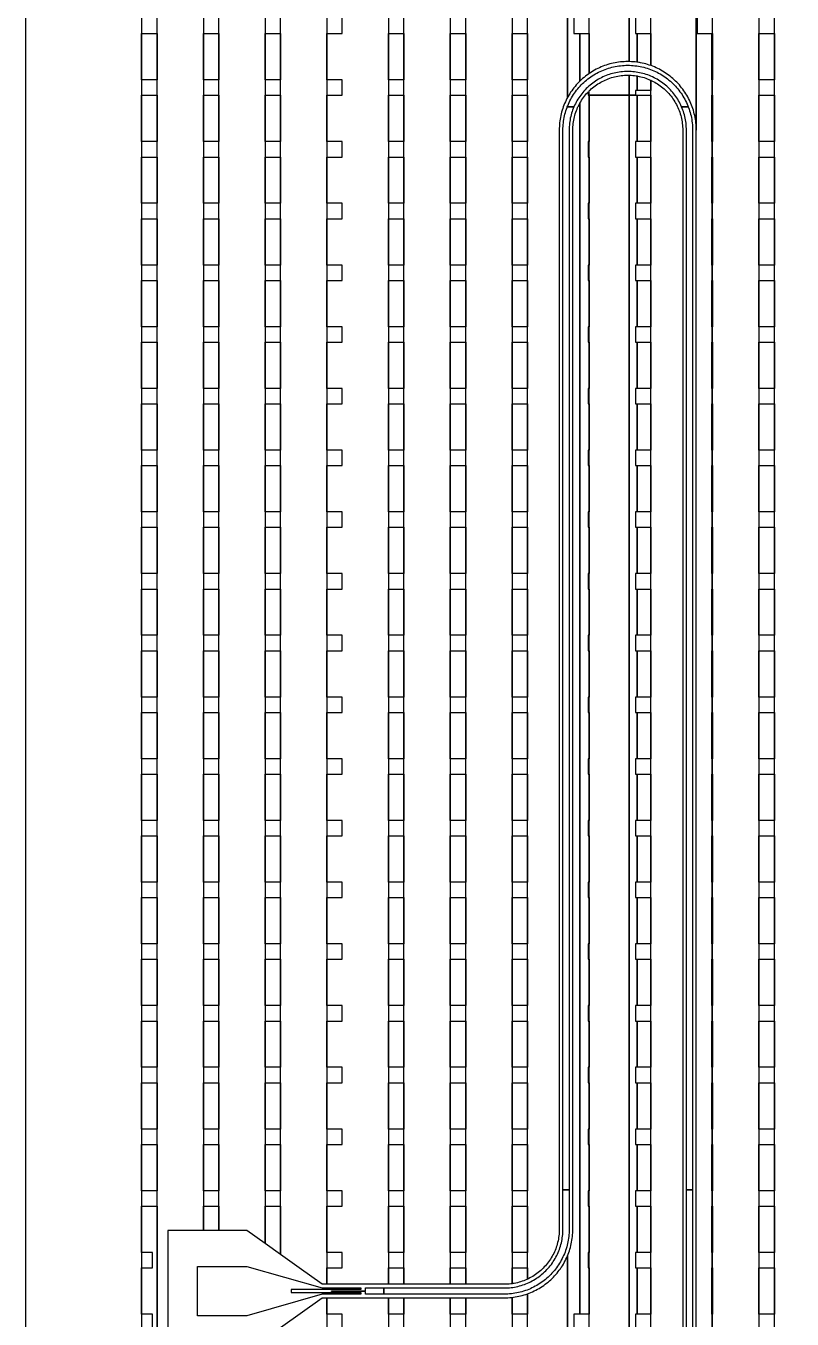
# Model space of a CAD drawing. Extents: x -4500 to 4500, y -3250 to 3250.
# Drawn here: x -4500 to -3259, y -46 to 2050 of the extents above; entities that cross this region are included whole.
import ezdxf

# ---------------------------------------------------------------- set-up
doc = ezdxf.new("R2010")
doc.units = 0
for name, color, linetype in [('L1D10', 1, 'CONTINUOUS'), ('L1D100', 4, 'CONTINUOUS'), ('L1D11', 2, 'CONTINUOUS')]:
    doc.layers.add(name, color=color, linetype=linetype)

# ---------------------------------------------------------------- blocks, each defined once
blk = doc.blocks.new('TOP_main_1_Cheese_100')
at = {"layer": 'L1D100'}
for points in [[(-4500, -3250), (-4500, 3250), (-4312.5, 3250), (-4312.5, -3250)], [(-4287.5, -3250), (-4287.5, 2934), (-4212.5, 2934), (-4212.5, 98), (-4270, 98), (-4270, -98), (-4212.5, -98), (-4212.5, -3250)], [(-4112.5, 76.963), (-4142, 98), (-4187.5, 98), (-4187.5, 2934), (-4112.5, 2934)], [(-4020, 11), (-4057.161, 37.5), (-4087.5, 59.135), (-4087.5, 2934), (-4012.5, 2934), (-4012.5, 11)], [(-3887.5, 11), (-3887.5, 2934), (-3812.5, 2934), (-3812.5, 11)], [(-3787.5, 11), (-3787.5, 2934), (-3712.5, 2934), (-3712.5, 11.89), (-3714.263, 11.649), (-3716.937, 11.365), (-3719.617, 11.162), (-3722.302, 11.041), (-3724.99, 11)], [(-4312.5, 1962.5), (-4312.5, 2037.5), (-4287.5, 2037.5), (-4287.5, 1962.5)], [(-4212.5, 1962.5), (-4212.5, 2037.5), (-4187.5, 2037.5), (-4187.5, 1962.5)], [(-4112.5, 1962.5), (-4112.5, 2037.5), (-4087.5, 2037.5), (-4087.5, 1962.5)], [(-3912.5, 1962.5), (-3912.5, 2037.5), (-3887.5, 2037.5), (-3887.5, 1962.5)], [(-3812.5, 1962.5), (-3812.5, 2037.5), (-3787.5, 2037.5), (-3787.5, 1962.5)], [(-3712.5, 1962.5), (-3712.5, 2037.5), (-3687.5, 2037.5), (-3687.5, 1962.5)], [(-3602.44, 1960.654), (-3602.44, 2037.5), (-3587.5, 2037.5), (-3587.5, 1972.849), (-3588.806, 1971.958), (-3591.201, 1970.227), (-3593.549, 1968.433), (-3595.849, 1966.578), (-3598.098, 1964.662), (-3600.296, 1962.687)], [(-3487.5, 1985.598), (-3490.131, 1986.508), (-3492.948, 1987.398), (-3495.788, 1988.214), (-3498.649, 1988.953), (-3501.529, 1989.616), (-3504.425, 1990.202), (-3506.006, 1990.479), (-3507.336, 1990.711), (-3509.807, 1991.076), (-3509.807, 2037.5), (-3487.5, 2037.5)], [(-3389, 1962.5), (-3389, 2037.5), (-3387.5, 2037.5), (-3387.5, 1962.5)], [(-3312.5, 1962.5), (-3312.5, 2037.5), (-3287.5, 2037.5), (-3287.5, 1962.5)], [(-3587.5, 1937.5), (-3587.5, 1944.482), (-3586.365, 1945.583), (-3586.006, 1945.931), (-3584.021, 1947.744), (-3581.983, 1949.496), (-3579.892, 1951.186), (-3577.751, 1952.811), (-3575.562, 1954.371), (-3573.327, 1955.865), (-3571.048, 1957.29), (-3568.727, 1958.646), (-3566.366, 1959.931), (-3563.967, 1961.144), (-3561.533, 1962.284), (-3559.065, 1963.35), (-3556.566, 1964.341), (-3554.039, 1965.256), (-3551.485, 1966.095), (-3548.907, 1966.856), (-3546.307, 1967.538), (-3543.687, 1968.142), (-3541.051, 1968.666), (-3538.4, 1969.111), (-3535.737, 1969.475), (-3533.063, 1969.759), (-3530.383, 1969.962), (-3527.698, 1970.084), (-3525.01, 1970.124), (-3524.99, 1970.124), (-3522.522, 1970.087), (-3522.522, 1937.5)], [(-3522.522, 1937.5), (-3522.522, 1970.087), (-3522.302, 1970.084), (-3519.617, 1969.962), (-3516.937, 1969.759), (-3514.263, 1969.475), (-3511.6, 1969.111), (-3509.807, 1968.81), (-3509.807, 1945.124), (-3512.5, 1945.124), (-3512.5, 1937.5)], [(-3509.807, 1945.124), (-3509.807, 1968.81), (-3508.949, 1968.666), (-3506.313, 1968.142), (-3506.006, 1968.071), (-3503.693, 1967.538), (-3501.093, 1966.856), (-3498.515, 1966.095), (-3495.961, 1965.256), (-3493.434, 1964.341), (-3490.935, 1963.35), (-3488.467, 1962.284), (-3487.5, 1961.831), (-3487.5, 1945.124)], [(-4312.5, 1862.5), (-4312.5, 1937.5), (-4287.5, 1937.5), (-4287.5, 1862.5)], [(-4212.5, 1862.5), (-4212.5, 1937.5), (-4187.5, 1937.5), (-4187.5, 1862.5)], [(-4112.5, 1862.5), (-4112.5, 1937.5), (-4087.5, 1937.5), (-4087.5, 1862.5)], [(-3912.5, 1862.5), (-3912.5, 1937.5), (-3887.5, 1937.5), (-3887.5, 1862.5)], [(-3812.5, 1862.5), (-3812.5, 1937.5), (-3787.5, 1937.5), (-3787.5, 1862.5)], [(-3712.5, 1862.5), (-3712.5, 1937.5), (-3687.5, 1937.5), (-3687.5, 1862.5)], [(-3602.44, -37.5), (-3602.44, 1924.991), (-3601.166, 1927.172), (-3599.741, 1929.451), (-3598.247, 1931.686), (-3596.687, 1933.875), (-3595.061, 1936.016), (-3593.372, 1938.107), (-3591.62, 1940.145), (-3589.807, 1942.13), (-3589, 1942.962), (-3589, 1937.5), (-3587.5, 1937.5), (-3587.5, 1862.5), (-3589, 1862.5), (-3589, 1837.5), (-3587.5, 1837.5), (-3587.5, 1762.5), (-3589, 1762.5), (-3589, 1737.5), (-3587.5, 1737.5), (-3587.5, 1662.5), (-3589, 1662.5), (-3589, 1637.5), (-3587.5, 1637.5), (-3587.5, 1562.5), (-3589, 1562.5), (-3589, 1537.5), (-3587.5, 1537.5), (-3587.5, 1462.5), (-3589, 1462.5), (-3589, 1437.5), (-3587.5, 1437.5), (-3587.5, 1362.5), (-3589, 1362.5), (-3589, 1337.5), (-3587.5, 1337.5), (-3587.5, 1262.5), (-3589, 1262.5), (-3589, 1237.5), (-3587.5, 1237.5), (-3587.5, 1162.5), (-3589, 1162.5), (-3589, 1137.5), (-3587.5, 1137.5), (-3587.5, 1062.5), (-3589, 1062.5), (-3589, 1037.5), (-3587.5, 1037.5), (-3587.5, 962.5), (-3589, 962.5), (-3589, 937.5), (-3587.5, 937.5), (-3587.5, 862.5), (-3589, 862.5), (-3589, 837.5), (-3587.5, 837.5), (-3587.5, 762.5), (-3589, 762.5), (-3589, 737.5), (-3587.5, 737.5), (-3587.5, 662.5), (-3589, 662.5), (-3589, 637.5), (-3587.5, 637.5), (-3587.5, 562.5), (-3589, 562.5), (-3589, 537.5), (-3587.5, 537.5), (-3587.5, 462.5), (-3589, 462.5), (-3589, 437.5), (-3587.5, 437.5), (-3587.5, 362.5), (-3589, 362.5), (-3589, 337.5), (-3587.5, 337.5), (-3587.5, 262.5), (-3589, 262.5), (-3589, 237.5), (-3587.5, 237.5), (-3587.5, 162.5), (-3589, 162.5), (-3589, 137.5), (-3587.5, 137.5), (-3587.5, 62.5), (-3589, 62.5), (-3589, 37.5), (-3587.5, 37.5), (-3587.5, -37.5)], [(-3509.807, 1862.5), (-3509.807, 1937.5), (-3487.5, 1937.5), (-3487.5, 1862.5)], [(-3389, 1862.5), (-3389, 1937.5), (-3387.5, 1937.5), (-3387.5, 1862.5)], [(-3312.5, 1862.5), (-3312.5, 1937.5), (-3287.5, 1937.5), (-3287.5, 1862.5)], [(-4312.5, 1762.5), (-4312.5, 1837.5), (-4287.5, 1837.5), (-4287.5, 1762.5)], [(-4212.5, 1762.5), (-4212.5, 1837.5), (-4187.5, 1837.5), (-4187.5, 1762.5)], [(-4112.5, 1762.5), (-4112.5, 1837.5), (-4087.5, 1837.5), (-4087.5, 1762.5)], [(-3912.5, 1762.5), (-3912.5, 1837.5), (-3887.5, 1837.5), (-3887.5, 1762.5)], [(-3812.5, 1762.5), (-3812.5, 1837.5), (-3787.5, 1837.5), (-3787.5, 1762.5)], [(-3712.5, 1762.5), (-3712.5, 1837.5), (-3687.5, 1837.5), (-3687.5, 1762.5)], [(-3509.807, 1762.5), (-3509.807, 1837.5), (-3487.5, 1837.5), (-3487.5, 1762.5)], [(-3389, 1762.5), (-3389, 1837.5), (-3387.5, 1837.5), (-3387.5, 1762.5)], [(-3312.5, 1762.5), (-3312.5, 1837.5), (-3287.5, 1837.5), (-3287.5, 1762.5)], [(-4312.5, 1662.5), (-4312.5, 1737.5), (-4287.5, 1737.5), (-4287.5, 1662.5)], [(-4212.5, 1662.5), (-4212.5, 1737.5), (-4187.5, 1737.5), (-4187.5, 1662.5)], [(-4112.5, 1662.5), (-4112.5, 1737.5), (-4087.5, 1737.5), (-4087.5, 1662.5)], [(-3912.5, 1662.5), (-3912.5, 1737.5), (-3887.5, 1737.5), (-3887.5, 1662.5)], [(-3812.5, 1662.5), (-3812.5, 1737.5), (-3787.5, 1737.5), (-3787.5, 1662.5)], [(-3712.5, 1662.5), (-3712.5, 1737.5), (-3687.5, 1737.5), (-3687.5, 1662.5)], [(-3509.807, 1662.5), (-3509.807, 1737.5), (-3487.5, 1737.5), (-3487.5, 1662.5)], [(-3389, 1662.5), (-3389, 1737.5), (-3387.5, 1737.5), (-3387.5, 1662.5)], [(-3312.5, 1662.5), (-3312.5, 1737.5), (-3287.5, 1737.5), (-3287.5, 1662.5)], [(-4312.5, 1562.5), (-4312.5, 1637.5), (-4287.5, 1637.5), (-4287.5, 1562.5)], [(-4212.5, 1562.5), (-4212.5, 1637.5), (-4187.5, 1637.5), (-4187.5, 1562.5)], [(-4112.5, 1562.5), (-4112.5, 1637.5), (-4087.5, 1637.5), (-4087.5, 1562.5)], [(-3912.5, 1562.5), (-3912.5, 1637.5), (-3887.5, 1637.5), (-3887.5, 1562.5)], [(-3812.5, 1562.5), (-3812.5, 1637.5), (-3787.5, 1637.5), (-3787.5, 1562.5)], [(-3712.5, 1562.5), (-3712.5, 1637.5), (-3687.5, 1637.5), (-3687.5, 1562.5)], [(-3509.807, 1562.5), (-3509.807, 1637.5), (-3487.5, 1637.5), (-3487.5, 1562.5)], [(-3389, 1562.5), (-3389, 1637.5), (-3387.5, 1637.5), (-3387.5, 1562.5)], [(-3312.5, 1562.5), (-3312.5, 1637.5), (-3287.5, 1637.5), (-3287.5, 1562.5)], [(-4312.5, 1462.5), (-4312.5, 1537.5), (-4287.5, 1537.5), (-4287.5, 1462.5)], [(-4212.5, 1462.5), (-4212.5, 1537.5), (-4187.5, 1537.5), (-4187.5, 1462.5)], [(-4112.5, 1462.5), (-4112.5, 1537.5), (-4087.5, 1537.5), (-4087.5, 1462.5)], [(-3912.5, 1462.5), (-3912.5, 1537.5), (-3887.5, 1537.5), (-3887.5, 1462.5)], [(-3812.5, 1462.5), (-3812.5, 1537.5), (-3787.5, 1537.5), (-3787.5, 1462.5)], [(-3712.5, 1462.5), (-3712.5, 1537.5), (-3687.5, 1537.5), (-3687.5, 1462.5)], [(-3509.807, 1462.5), (-3509.807, 1537.5), (-3487.5, 1537.5), (-3487.5, 1462.5)], [(-3389, 1462.5), (-3389, 1537.5), (-3387.5, 1537.5), (-3387.5, 1462.5)], [(-3312.5, 1462.5), (-3312.5, 1537.5), (-3287.5, 1537.5), (-3287.5, 1462.5)], [(-4312.5, 1362.5), (-4312.5, 1437.5), (-4287.5, 1437.5), (-4287.5, 1362.5)], [(-4212.5, 1362.5), (-4212.5, 1437.5), (-4187.5, 1437.5), (-4187.5, 1362.5)], [(-4112.5, 1362.5), (-4112.5, 1437.5), (-4087.5, 1437.5), (-4087.5, 1362.5)], [(-3912.5, 1362.5), (-3912.5, 1437.5), (-3887.5, 1437.5), (-3887.5, 1362.5)], [(-3812.5, 1362.5), (-3812.5, 1437.5), (-3787.5, 1437.5), (-3787.5, 1362.5)], [(-3712.5, 1362.5), (-3712.5, 1437.5), (-3687.5, 1437.5), (-3687.5, 1362.5)], [(-3509.807, 1362.5), (-3509.807, 1437.5), (-3487.5, 1437.5), (-3487.5, 1362.5)], [(-3389, 1362.5), (-3389, 1437.5), (-3387.5, 1437.5), (-3387.5, 1362.5)], [(-3312.5, 1362.5), (-3312.5, 1437.5), (-3287.5, 1437.5), (-3287.5, 1362.5)], [(-4312.5, 1262.5), (-4312.5, 1337.5), (-4287.5, 1337.5), (-4287.5, 1262.5)], [(-4212.5, 1262.5), (-4212.5, 1337.5), (-4187.5, 1337.5), (-4187.5, 1262.5)], [(-4112.5, 1262.5), (-4112.5, 1337.5), (-4087.5, 1337.5), (-4087.5, 1262.5)], [(-3912.5, 1262.5), (-3912.5, 1337.5), (-3887.5, 1337.5), (-3887.5, 1262.5)], [(-3812.5, 1262.5), (-3812.5, 1337.5), (-3787.5, 1337.5), (-3787.5, 1262.5)], [(-3712.5, 1262.5), (-3712.5, 1337.5), (-3687.5, 1337.5), (-3687.5, 1262.5)], [(-3509.807, 1262.5), (-3509.807, 1337.5), (-3487.5, 1337.5), (-3487.5, 1262.5)], [(-3389, 1262.5), (-3389, 1337.5), (-3387.5, 1337.5), (-3387.5, 1262.5)], [(-3312.5, 1262.5), (-3312.5, 1337.5), (-3287.5, 1337.5), (-3287.5, 1262.5)], [(-4312.5, 1162.5), (-4312.5, 1237.5), (-4287.5, 1237.5), (-4287.5, 1162.5)], [(-4212.5, 1162.5), (-4212.5, 1237.5), (-4187.5, 1237.5), (-4187.5, 1162.5)], [(-4112.5, 1162.5), (-4112.5, 1237.5), (-4087.5, 1237.5), (-4087.5, 1162.5)], [(-3912.5, 1162.5), (-3912.5, 1237.5), (-3887.5, 1237.5), (-3887.5, 1162.5)], [(-3812.5, 1162.5), (-3812.5, 1237.5), (-3787.5, 1237.5), (-3787.5, 1162.5)], [(-3712.5, 1162.5), (-3712.5, 1237.5), (-3687.5, 1237.5), (-3687.5, 1162.5)], [(-3509.807, 1162.5), (-3509.807, 1237.5), (-3487.5, 1237.5), (-3487.5, 1162.5)], [(-3389, 1162.5), (-3389, 1237.5), (-3387.5, 1237.5), (-3387.5, 1162.5)], [(-3312.5, 1162.5), (-3312.5, 1237.5), (-3287.5, 1237.5), (-3287.5, 1162.5)], [(-4312.5, 1062.5), (-4312.5, 1137.5), (-4287.5, 1137.5), (-4287.5, 1062.5)], [(-4212.5, 1062.5), (-4212.5, 1137.5), (-4187.5, 1137.5), (-4187.5, 1062.5)], [(-4112.5, 1062.5), (-4112.5, 1137.5), (-4087.5, 1137.5), (-4087.5, 1062.5)], [(-3912.5, 1062.5), (-3912.5, 1137.5), (-3887.5, 1137.5), (-3887.5, 1062.5)], [(-3812.5, 1062.5), (-3812.5, 1137.5), (-3787.5, 1137.5), (-3787.5, 1062.5)], [(-3712.5, 1062.5), (-3712.5, 1137.5), (-3687.5, 1137.5), (-3687.5, 1062.5)], [(-3509.807, 1062.5), (-3509.807, 1137.5), (-3487.5, 1137.5), (-3487.5, 1062.5)], [(-3389, 1062.5), (-3389, 1137.5), (-3387.5, 1137.5), (-3387.5, 1062.5)], [(-3312.5, 1062.5), (-3312.5, 1137.5), (-3287.5, 1137.5), (-3287.5, 1062.5)], [(-4312.5, 962.5), (-4312.5, 1037.5), (-4287.5, 1037.5), (-4287.5, 962.5)], [(-4212.5, 962.5), (-4212.5, 1037.5), (-4187.5, 1037.5), (-4187.5, 962.5)], [(-4112.5, 962.5), (-4112.5, 1037.5), (-4087.5, 1037.5), (-4087.5, 962.5)], [(-3912.5, 962.5), (-3912.5, 1037.5), (-3887.5, 1037.5), (-3887.5, 962.5)], [(-3812.5, 962.5), (-3812.5, 1037.5), (-3787.5, 1037.5), (-3787.5, 962.5)], [(-3712.5, 962.5), (-3712.5, 1037.5), (-3687.5, 1037.5), (-3687.5, 962.5)], [(-3509.807, 962.5), (-3509.807, 1037.5), (-3487.5, 1037.5), (-3487.5, 962.5)], [(-3389, 962.5), (-3389, 1037.5), (-3387.5, 1037.5), (-3387.5, 962.5)], [(-3312.5, 962.5), (-3312.5, 1037.5), (-3287.5, 1037.5), (-3287.5, 962.5)], [(-4312.5, 862.5), (-4312.5, 937.5), (-4287.5, 937.5), (-4287.5, 862.5)], [(-4212.5, 862.5), (-4212.5, 937.5), (-4187.5, 937.5), (-4187.5, 862.5)], [(-4112.5, 862.5), (-4112.5, 937.5), (-4087.5, 937.5), (-4087.5, 862.5)], [(-3912.5, 862.5), (-3912.5, 937.5), (-3887.5, 937.5), (-3887.5, 862.5)], [(-3812.5, 862.5), (-3812.5, 937.5), (-3787.5, 937.5), (-3787.5, 862.5)], [(-3712.5, 862.5), (-3712.5, 937.5), (-3687.5, 937.5), (-3687.5, 862.5)], [(-3509.807, 862.5), (-3509.807, 937.5), (-3487.5, 937.5), (-3487.5, 862.5)], [(-3389, 862.5), (-3389, 937.5), (-3387.5, 937.5), (-3387.5, 862.5)], [(-3312.5, 862.5), (-3312.5, 937.5), (-3287.5, 937.5), (-3287.5, 862.5)], [(-4312.5, 762.5), (-4312.5, 837.5), (-4287.5, 837.5), (-4287.5, 762.5)], [(-4212.5, 762.5), (-4212.5, 837.5), (-4187.5, 837.5), (-4187.5, 762.5)], [(-4112.5, 762.5), (-4112.5, 837.5), (-4087.5, 837.5), (-4087.5, 762.5)], [(-3912.5, 762.5), (-3912.5, 837.5), (-3887.5, 837.5), (-3887.5, 762.5)], [(-3812.5, 762.5), (-3812.5, 837.5), (-3787.5, 837.5), (-3787.5, 762.5)], [(-3712.5, 762.5), (-3712.5, 837.5), (-3687.5, 837.5), (-3687.5, 762.5)], [(-3509.807, 762.5), (-3509.807, 837.5), (-3487.5, 837.5), (-3487.5, 762.5)], [(-3389, 762.5), (-3389, 837.5), (-3387.5, 837.5), (-3387.5, 762.5)], [(-3312.5, 762.5), (-3312.5, 837.5), (-3287.5, 837.5), (-3287.5, 762.5)], [(-4312.5, 662.5), (-4312.5, 737.5), (-4287.5, 737.5), (-4287.5, 662.5)], [(-4212.5, 662.5), (-4212.5, 737.5), (-4187.5, 737.5), (-4187.5, 662.5)], [(-4112.5, 662.5), (-4112.5, 737.5), (-4087.5, 737.5), (-4087.5, 662.5)], [(-3912.5, 662.5), (-3912.5, 737.5), (-3887.5, 737.5), (-3887.5, 662.5)], [(-3812.5, 662.5), (-3812.5, 737.5), (-3787.5, 737.5), (-3787.5, 662.5)], [(-3712.5, 662.5), (-3712.5, 737.5), (-3687.5, 737.5), (-3687.5, 662.5)], [(-3509.807, 662.5), (-3509.807, 737.5), (-3487.5, 737.5), (-3487.5, 662.5)], [(-3389, 662.5), (-3389, 737.5), (-3387.5, 737.5), (-3387.5, 662.5)], [(-3312.5, 662.5), (-3312.5, 737.5), (-3287.5, 737.5), (-3287.5, 662.5)], [(-4312.5, 562.5), (-4312.5, 637.5), (-4287.5, 637.5), (-4287.5, 562.5)], [(-4212.5, 562.5), (-4212.5, 637.5), (-4187.5, 637.5), (-4187.5, 562.5)], [(-4112.5, 562.5), (-4112.5, 637.5), (-4087.5, 637.5), (-4087.5, 562.5)], [(-3912.5, 562.5), (-3912.5, 637.5), (-3887.5, 637.5), (-3887.5, 562.5)], [(-3812.5, 562.5), (-3812.5, 637.5), (-3787.5, 637.5), (-3787.5, 562.5)], [(-3712.5, 562.5), (-3712.5, 637.5), (-3687.5, 637.5), (-3687.5, 562.5)], [(-3509.807, 562.5), (-3509.807, 637.5), (-3487.5, 637.5), (-3487.5, 562.5)], [(-3389, 562.5), (-3389, 637.5), (-3387.5, 637.5), (-3387.5, 562.5)], [(-3312.5, 562.5), (-3312.5, 637.5), (-3287.5, 637.5), (-3287.5, 562.5)], [(-4312.5, 462.5), (-4312.5, 537.5), (-4287.5, 537.5), (-4287.5, 462.5)], [(-4212.5, 462.5), (-4212.5, 537.5), (-4187.5, 537.5), (-4187.5, 462.5)], [(-4112.5, 462.5), (-4112.5, 537.5), (-4087.5, 537.5), (-4087.5, 462.5)], [(-3912.5, 462.5), (-3912.5, 537.5), (-3887.5, 537.5), (-3887.5, 462.5)], [(-3812.5, 462.5), (-3812.5, 537.5), (-3787.5, 537.5), (-3787.5, 462.5)], [(-3712.5, 462.5), (-3712.5, 537.5), (-3687.5, 537.5), (-3687.5, 462.5)], [(-3509.807, 462.5), (-3509.807, 537.5), (-3487.5, 537.5), (-3487.5, 462.5)], [(-3389, 462.5), (-3389, 537.5), (-3387.5, 537.5), (-3387.5, 462.5)], [(-3312.5, 462.5), (-3312.5, 537.5), (-3287.5, 537.5), (-3287.5, 462.5)], [(-4312.5, 362.5), (-4312.5, 437.5), (-4287.5, 437.5), (-4287.5, 362.5)], [(-4212.5, 362.5), (-4212.5, 437.5), (-4187.5, 437.5), (-4187.5, 362.5)], [(-4112.5, 362.5), (-4112.5, 437.5), (-4087.5, 437.5), (-4087.5, 362.5)], [(-3912.5, 362.5), (-3912.5, 437.5), (-3887.5, 437.5), (-3887.5, 362.5)], [(-3812.5, 362.5), (-3812.5, 437.5), (-3787.5, 437.5), (-3787.5, 362.5)], [(-3712.5, 362.5), (-3712.5, 437.5), (-3687.5, 437.5), (-3687.5, 362.5)], [(-3509.807, 362.5), (-3509.807, 437.5), (-3487.5, 437.5), (-3487.5, 362.5)], [(-3389, 362.5), (-3389, 437.5), (-3387.5, 437.5), (-3387.5, 362.5)], [(-3312.5, 362.5), (-3312.5, 437.5), (-3287.5, 437.5), (-3287.5, 362.5)], [(-4312.5, 262.5), (-4312.5, 337.5), (-4287.5, 337.5), (-4287.5, 262.5)], [(-4212.5, 262.5), (-4212.5, 337.5), (-4187.5, 337.5), (-4187.5, 262.5)], [(-4112.5, 262.5), (-4112.5, 337.5), (-4087.5, 337.5), (-4087.5, 262.5)], [(-3912.5, 262.5), (-3912.5, 337.5), (-3887.5, 337.5), (-3887.5, 262.5)], [(-3812.5, 262.5), (-3812.5, 337.5), (-3787.5, 337.5), (-3787.5, 262.5)], [(-3712.5, 262.5), (-3712.5, 337.5), (-3687.5, 337.5), (-3687.5, 262.5)], [(-3509.807, 262.5), (-3509.807, 337.5), (-3487.5, 337.5), (-3487.5, 262.5)], [(-3389, 262.5), (-3389, 337.5), (-3387.5, 337.5), (-3387.5, 262.5)], [(-3312.5, 262.5), (-3312.5, 337.5), (-3287.5, 337.5), (-3287.5, 262.5)], [(-4312.5, 162.5), (-4312.5, 237.5), (-4287.5, 237.5), (-4287.5, 162.5)], [(-4212.5, 162.5), (-4212.5, 237.5), (-4187.5, 237.5), (-4187.5, 162.5)], [(-4112.5, 162.5), (-4112.5, 237.5), (-4087.5, 237.5), (-4087.5, 162.5)], [(-3912.5, 162.5), (-3912.5, 237.5), (-3887.5, 237.5), (-3887.5, 162.5)], [(-3812.5, 162.5), (-3812.5, 237.5), (-3787.5, 237.5), (-3787.5, 162.5)], [(-3712.5, 162.5), (-3712.5, 237.5), (-3687.5, 237.5), (-3687.5, 162.5)], [(-3509.807, 162.5), (-3509.807, 237.5), (-3487.5, 237.5), (-3487.5, 162.5)], [(-3389, 162.5), (-3389, 237.5), (-3387.5, 237.5), (-3387.5, 162.5)], [(-3312.5, 162.5), (-3312.5, 237.5), (-3287.5, 237.5), (-3287.5, 162.5)], [(-4312.5, -137.5), (-4312.5, -62.5), (-4295, -62.5), (-4295, -37.5), (-4312.5, -37.5), (-4312.5, 37.5), (-4295, 37.5), (-4295, 62.5), (-4312.5, 62.5), (-4312.5, 137.5), (-4287.5, 137.5), (-4287.5, -137.5)], [(-4212.5, 98), (-4212.5, 137.5), (-4187.5, 137.5), (-4187.5, 98)], [(-4087.5, 59.135), (-4112.5, 76.963), (-4112.5, 137.5), (-4087.5, 137.5)], [(-3912.5, 62.5), (-3912.5, 137.5), (-3887.5, 137.5), (-3887.5, 62.5)], [(-3812.5, 62.5), (-3812.5, 137.5), (-3787.5, 137.5), (-3787.5, 62.5)], [(-3712.5, 62.5), (-3712.5, 137.5), (-3687.5, 137.5), (-3687.5, 62.5)], [(-3509.807, 62.5), (-3509.807, 137.5), (-3487.5, 137.5), (-3487.5, 62.5)], [(-3389, 62.5), (-3389, 137.5), (-3387.5, 137.5), (-3387.5, 62.5)], [(-3312.5, 62.5), (-3312.5, 137.5), (-3287.5, 137.5), (-3287.5, 62.5)], [(-3912.5, 11), (-3912.5, 37.5), (-3887.5, 37.5), (-3887.5, 11)], [(-3812.5, 11), (-3812.5, 37.5), (-3787.5, 37.5), (-3787.5, 11)], [(-3712.5, 11.89), (-3712.5, 37.5), (-3687.5, 37.5), (-3687.5, 19.293), (-3688.467, 18.84), (-3690.935, 17.774), (-3693.434, 16.783), (-3695.961, 15.868), (-3698.515, 15.029), (-3701.093, 14.269), (-3703.693, 13.586), (-3706.313, 12.982), (-3708.949, 12.458), (-3711.6, 12.013)], [(-3509.807, -37.5), (-3509.807, 37.5), (-3487.5, 37.5), (-3487.5, -37.5)], [(-3389, -37.5), (-3389, 37.5), (-3387.5, 37.5), (-3387.5, -37.5)], [(-3312.5, -37.5), (-3312.5, 37.5), (-3287.5, 37.5), (-3287.5, -37.5)], [(-4087.5, -3250), (-4087.5, -59.135), (-4020, -11), (-4012.5, -11), (-4012.5, -3250)], [(-3912.5, -37.5), (-3912.5, -11), (-3887.5, -11), (-3887.5, -37.5)], [(-3887.5, -3250), (-3887.5, -11), (-3812.5, -11), (-3812.5, -3250)], [(-3812.5, -37.5), (-3812.5, -11), (-3787.5, -11), (-3787.5, -37.5)], [(-3787.5, -3250), (-3787.5, -11), (-3724.99, -11), (-3722.035, -10.961), (-3719.083, -10.843), (-3716.135, -10.646), (-3713.192, -10.371), (-3712.5, -10.288), (-3712.5, -3250)], [(-3712.5, -37.5), (-3712.5, -10.288), (-3710.259, -10.018), (-3707.336, -9.587), (-3704.425, -9.078), (-3701.529, -8.492), (-3698.649, -7.829), (-3695.788, -7.09), (-3692.948, -6.274), (-3690.131, -5.384), (-3687.5, -4.474), (-3687.5, -37.5)]]:
    blk.add_lwpolyline(points, close=True, dxfattribs=at)
for points in [[(-3912.5, 2934), (-3912.5, 11), (-4012.5, 11), (-4012.5, 37.5), (-3987.5, 37.5), (-3987.5, 62.5), (-4012.5, 62.5), (-4012.5, 137.5), (-3987.5, 137.5), (-3987.5, 162.5), (-4012.5, 162.5), (-4012.5, 237.5), (-3987.5, 237.5), (-3987.5, 262.5), (-4012.5, 262.5), (-4012.5, 337.5), (-3987.5, 337.5), (-3987.5, 362.5), (-4012.5, 362.5), (-4012.5, 437.5), (-3987.5, 437.5), (-3987.5, 462.5), (-4012.5, 462.5), (-4012.5, 537.5), (-3987.5, 537.5), (-3987.5, 562.5), (-4012.5, 562.5), (-4012.5, 637.5), (-3987.5, 637.5), (-3987.5, 662.5), (-4012.5, 662.5), (-4012.5, 737.5), (-3987.5, 737.5), (-3987.5, 762.5), (-4012.5, 762.5), (-4012.5, 837.5), (-3987.5, 837.5), (-3987.5, 862.5), (-4012.5, 862.5), (-4012.5, 937.5), (-3987.5, 937.5), (-3987.5, 962.5), (-4012.5, 962.5), (-4012.5, 1037.5), (-3987.5, 1037.5), (-3987.5, 1062.5), (-4012.5, 1062.5), (-4012.5, 1137.5), (-3987.5, 1137.5), (-3987.5, 1162.5), (-4012.5, 1162.5), (-4012.5, 1237.5), (-3987.5, 1237.5), (-3987.5, 1262.5), (-4012.5, 1262.5), (-4012.5, 1337.5), (-3987.5, 1337.5), (-3987.5, 1362.5), (-4012.5, 1362.5), (-4012.5, 1437.5), (-3987.5, 1437.5), (-3987.5, 1462.5), (-4012.5, 1462.5), (-4012.5, 1537.5), (-3987.5, 1537.5), (-3987.5, 1562.5), (-4012.5, 1562.5), (-4012.5, 1637.5), (-3987.5, 1637.5), (-3987.5, 1662.5), (-4012.5, 1662.5), (-4012.5, 1737.5), (-3987.5, 1737.5), (-3987.5, 1762.5), (-4012.5, 1762.5), (-4012.5, 1837.5), (-3987.5, 1837.5), (-3987.5, 1862.5), (-4012.5, 1862.5), (-4012.5, 1937.5), (-3987.5, 1937.5), (-3987.5, 1962.5), (-4012.5, 1962.5), (-4012.5, 2037.5), (-3987.5, 2037.5), (-3987.5, 2062.5)], [(-3622.734, 2905.58), (-3622.734, 1933.734), (-3623.497, 1932.311), (-3624.825, 1929.671), (-3626.081, 1926.997), (-3627.266, 1924.29), (-3628.379, 1921.552), (-3629.418, 1918.786), (-3630.384, 1915.993), (-3631.274, 1913.176), (-3632.09, 1910.336), (-3632.829, 1907.475), (-3633.492, 1904.595), (-3634.078, 1901.699), (-3634.587, 1898.789), (-3635.018, 1895.865), (-3635.371, 1892.932), (-3635.646, 1889.99), (-3635.843, 1887.041), (-3635.961, 1884.089), (-3636, 1881.134), (-3636, 99.99), (-3636.041, 97.302), (-3636.162, 94.617), (-3636.365, 91.937), (-3636.649, 89.263), (-3637.013, 86.6), (-3637.458, 83.949), (-3637.982, 81.313), (-3638.586, 78.693), (-3639.269, 76.093), (-3640.029, 73.515), (-3640.868, 70.961), (-3641.783, 68.434), (-3642.774, 65.935), (-3643.84, 63.467), (-3644.98, 61.033), (-3646.193, 58.634), (-3647.478, 56.273), (-3648.834, 53.952), (-3650.259, 51.673), (-3651.753, 49.438), (-3653.313, 47.249), (-3654.939, 45.108), (-3656.628, 43.017), (-3658.38, 40.979), (-3660.193, 38.994), (-3662.065, 37.065), (-3663.994, 35.193), (-3665.979, 33.38), (-3668.017, 31.628), (-3670.108, 29.939), (-3672.249, 28.313), (-3674.438, 26.753), (-3676.673, 25.259), (-3678.952, 23.834), (-3681.273, 22.478), (-3683.634, 21.193), (-3686.033, 19.98), (-3687.5, 19.293), (-3687.5, 2934)], [(-3612.5, 2062.5), (-3612.5, 2037.5), (-3602.44, 2037.5), (-3602.44, 1960.654), (-3604.53, 1958.564), (-3606.563, 1956.42), (-3608.538, 1954.222), (-3610.454, 1951.973), (-3612.309, 1949.673), (-3614.103, 1947.325), (-3615.833, 1944.93), (-3617.5, 1942.489), (-3619.1, 1940.006), (-3620.634, 1937.48), (-3622.1, 1934.914), (-3622.734, 1933.734), (-3622.734, 2837.5)], [(-3522.522, 2607.552), (-3522.522, 1992.091), (-3524.99, 1992.124), (-3525.01, 1992.124), (-3527.965, 1992.085), (-3530.917, 1991.967), (-3533.865, 1991.77), (-3536.808, 1991.495), (-3539.741, 1991.142), (-3542.664, 1990.711), (-3545.575, 1990.202), (-3548.471, 1989.616), (-3551.351, 1988.953), (-3554.212, 1988.214), (-3557.052, 1987.398), (-3559.869, 1986.508), (-3562.662, 1985.542), (-3565.428, 1984.503), (-3568.166, 1983.391), (-3570.872, 1982.205), (-3573.547, 1980.949), (-3576.187, 1979.621), (-3578.79, 1978.224), (-3581.356, 1976.758), (-3583.881, 1975.224), (-3586.365, 1973.624), (-3587.5, 1972.849), (-3587.5, 2856.172)], [(-3512.5, 2062.5), (-3512.5, 2037.5), (-3509.807, 2037.5), (-3509.807, 1991.076), (-3510.259, 1991.142), (-3513.192, 1991.495), (-3516.135, 1991.77), (-3519.083, 1991.967), (-3522.035, 1992.085), (-3522.522, 1992.091), (-3522.522, 2607.552)], [(-3414, 2576), (-3414, 1881.134), (-3414.039, 1884.089), (-3414.157, 1887.041), (-3414.354, 1889.99), (-3414.629, 1892.932), (-3414.982, 1895.865), (-3415.413, 1898.789), (-3415.922, 1901.699), (-3416.508, 1904.595), (-3417.171, 1907.475), (-3417.91, 1910.336), (-3418.726, 1913.176), (-3419.616, 1915.993), (-3420.582, 1918.786), (-3421.621, 1921.552), (-3422.734, 1924.29), (-3423.919, 1926.997), (-3425.175, 1929.671), (-3426.503, 1932.311), (-3427.9, 1934.914), (-3429.366, 1937.48), (-3429.378, 1937.5), (-3430.9, 1940.006), (-3432.5, 1942.489), (-3434.167, 1944.93), (-3435.897, 1947.325), (-3437.691, 1949.673), (-3439.546, 1951.973), (-3441.462, 1954.222), (-3443.437, 1956.42), (-3445.47, 1958.564), (-3447.56, 1960.654), (-3449.704, 1962.687), (-3451.902, 1964.662), (-3454.151, 1966.578), (-3456.451, 1968.433), (-3458.799, 1970.227), (-3461.194, 1971.958), (-3463.635, 1973.624), (-3466.119, 1975.224), (-3468.644, 1976.758), (-3471.21, 1978.224), (-3473.813, 1979.621), (-3476.453, 1980.949), (-3479.128, 1982.205), (-3481.834, 1983.391), (-3484.572, 1984.503), (-3487.338, 1985.542), (-3487.5, 1985.598), (-3487.5, 2584.463)], [(-3414, -1653.134), (-3414, 2576)], [(-3412.5, 2062.5), (-3412.5, 2037.5), (-3389, 2037.5), (-3389, -1714.962)], [(-3387.5, -1716.482), (-3387.5, 2576), (-3312.5, 2576), (-3312.5, -1741.234)], [(-3287.5, -1733.831), (-3287.5, 2576), (-3215.413, 2576)], [(-3487.5, -2584.463), (-3487.5, 1961.831), (-3486.033, 1961.144), (-3483.634, 1959.931), (-3481.273, 1958.646), (-3478.952, 1957.29), (-3476.673, 1955.865), (-3474.438, 1954.371), (-3472.249, 1952.811), (-3470.108, 1951.186), (-3468.017, 1949.496), (-3465.979, 1947.744), (-3463.994, 1945.931), (-3462.065, 1944.06), (-3460.193, 1942.13), (-3458.38, 1940.145), (-3456.628, 1938.107), (-3454.939, 1936.016), (-3453.313, 1933.875), (-3451.753, 1931.686), (-3450.259, 1929.451), (-3448.834, 1927.172), (-3447.478, 1924.851), (-3446.193, 1922.49), (-3444.98, 1920.091), (-3444.369, 1918.786), (-3443.84, 1917.657), (-3442.774, 1915.189), (-3441.783, 1912.69), (-3440.868, 1910.163), (-3440.029, 1907.609), (-3439.269, 1905.031), (-3438.586, 1902.431), (-3437.982, 1899.811), (-3437.458, 1897.175), (-3437.013, 1894.524), (-3436.649, 1891.861), (-3436.365, 1889.188), (-3436.162, 1886.507), (-3436.041, 1883.822), (-3436, 1881.134), (-3436, -1653.134)], [(-3587.5, -2856.172), (-3587.5, 1937.5), (-3522.522, 1937.5), (-3522.522, -2607.552)], [(-3522.522, -2607.552), (-3522.522, 1937.5), (-3509.807, 1937.5), (-3509.807, 1862.5), (-3512.5, 1862.5), (-3512.5, 1837.5), (-3509.807, 1837.5), (-3509.807, 1762.5), (-3512.5, 1762.5), (-3512.5, 1737.5), (-3509.807, 1737.5), (-3509.807, 1662.5), (-3512.5, 1662.5), (-3512.5, 1637.5), (-3509.807, 1637.5), (-3509.807, 1562.5), (-3512.5, 1562.5), (-3512.5, 1537.5), (-3509.807, 1537.5), (-3509.807, 1462.5), (-3512.5, 1462.5), (-3512.5, 1437.5), (-3509.807, 1437.5), (-3509.807, 1362.5), (-3512.5, 1362.5), (-3512.5, 1337.5), (-3509.807, 1337.5), (-3509.807, 1262.5), (-3512.5, 1262.5), (-3512.5, 1237.5), (-3509.807, 1237.5), (-3509.807, 1162.5), (-3512.5, 1162.5), (-3512.5, 1137.5), (-3509.807, 1137.5), (-3509.807, 1062.5), (-3512.5, 1062.5), (-3512.5, 1037.5), (-3509.807, 1037.5), (-3509.807, 962.5), (-3512.5, 962.5), (-3512.5, 937.5), (-3509.807, 937.5), (-3509.807, 862.5), (-3512.5, 862.5), (-3512.5, 837.5), (-3509.807, 837.5), (-3509.807, 762.5), (-3512.5, 762.5), (-3512.5, 737.5), (-3509.807, 737.5), (-3509.807, 662.5), (-3512.5, 662.5), (-3512.5, 637.5), (-3509.807, 637.5), (-3509.807, 562.5), (-3512.5, 562.5), (-3512.5, 537.5), (-3509.807, 537.5), (-3509.807, 462.5), (-3512.5, 462.5), (-3512.5, 437.5), (-3509.807, 437.5), (-3509.807, 362.5), (-3512.5, 362.5), (-3512.5, 337.5), (-3509.807, 337.5), (-3509.807, 262.5), (-3512.5, 262.5), (-3512.5, 237.5), (-3509.807, 237.5), (-3509.807, 162.5), (-3512.5, 162.5), (-3512.5, 137.5), (-3509.807, 137.5), (-3509.807, 62.5), (-3512.5, 62.5), (-3512.5, 37.5), (-3509.807, 37.5), (-3509.807, -37.5), (-3512.5, -37.5), (-3512.5, -62.5)], [(-3622.734, -2837.5), (-3622.734, 56.834), (-3621.621, 59.572), (-3620.582, 62.338), (-3619.616, 65.131), (-3618.726, 67.948), (-3617.91, 70.788), (-3617.171, 73.649), (-3616.508, 76.529), (-3615.922, 79.425), (-3615.413, 82.336), (-3614.982, 85.259), (-3614.629, 88.192), (-3614.354, 91.135), (-3614.157, 94.083), (-3614.039, 97.035), (-3614, 99.99), (-3614, 1881.134), (-3613.959, 1883.822), (-3613.838, 1886.507), (-3613.635, 1889.188), (-3613.351, 1891.861), (-3612.987, 1894.524), (-3612.542, 1897.175), (-3612.018, 1899.811), (-3611.414, 1902.431), (-3610.731, 1905.031), (-3609.971, 1907.609), (-3609.132, 1910.163), (-3608.217, 1912.69), (-3607.226, 1915.189), (-3606.16, 1917.657), (-3605.631, 1918.786), (-3605.02, 1920.091), (-3603.807, 1922.49), (-3602.522, 1924.851), (-3602.44, 1924.991), (-3602.44, -37.5), (-3612.5, -37.5), (-3612.5, -62.5)], [(-3687.5, -3250), (-3687.5, -4.474), (-3687.338, -4.418), (-3684.572, -3.379), (-3681.834, -2.266), (-3679.128, -1.081), (-3676.453, 0.175), (-3673.813, 1.503), (-3671.21, 2.9), (-3668.644, 4.366), (-3666.119, 5.9), (-3663.635, 7.5), (-3661.194, 9.167), (-3658.799, 10.897), (-3656.451, 12.691), (-3654.151, 14.546), (-3651.902, 16.462), (-3649.704, 18.437), (-3647.56, 20.47), (-3645.47, 22.56), (-3643.437, 24.704), (-3641.462, 26.902), (-3639.546, 29.151), (-3637.691, 31.451), (-3635.897, 33.799), (-3634.167, 36.194), (-3633.275, 37.5), (-3632.5, 38.635), (-3630.9, 41.119), (-3629.366, 43.644), (-3627.9, 46.21), (-3626.503, 48.813), (-3625.175, 51.453), (-3623.919, 54.128), (-3622.734, 56.834), (-3622.734, -2905.58)], [(-3987.5, -62.5), (-3987.5, -37.5), (-4012.5, -37.5), (-4012.5, -11), (-3912.5, -11), (-3912.5, -3250)]]:
    blk.add_lwpolyline(points, dxfattribs=at)
blk = doc.blocks.new('TOP_main_1')
at = {"layer": 'L1D10'}
for points in [[(-4222, -40), (-4222, 40), (-4142, 40), (-4020, 5), (-4020, 5), (-3957.5, 5), (-3957.5, 2.5), (-4070, 2.5), (-4070, -2.5), (-3957.5, -2.5), (-3957.5, -5), (-4020, -5), (-4142, -40)], [(-3950, -5), (-3950, -0.5), (-4005, -0.5), (-4005, -0.5), (-4005, 0.5), (-3950, 0.5), (-3950, 5), (-3920, 5), (-3920, -5)]]:
    blk.add_lwpolyline(points, close=True, dxfattribs=at)
at = {"layer": 'L1D11'}
for points in [[(-3623.018, 1918.758), (-3622.283, 1920.643), (-3621.157, 1923.308), (-3619.958, 1925.941), (-3618.688, 1928.541), (-3617.346, 1931.104), (-3615.934, 1933.629), (-3614.453, 1936.115), (-3612.904, 1938.558), (-3611.288, 1940.958), (-3609.607, 1943.313), (-3607.862, 1945.62), (-3606.054, 1947.879), (-3604.184, 1950.087), (-3602.254, 1952.242), (-3600.265, 1954.343), (-3598.219, 1956.389), (-3596.118, 1958.378), (-3593.962, 1960.308), (-3591.755, 1962.178), (-3589.496, 1963.986), (-3587.189, 1965.731), (-3584.834, 1967.413), (-3582.434, 1969.028), (-3579.99, 1970.577), (-3577.505, 1972.058), (-3574.98, 1973.47), (-3572.416, 1974.812), (-3569.817, 1976.083), (-3567.184, 1977.281), (-3564.519, 1978.407), (-3561.823, 1979.458), (-3559.1, 1980.435), (-3556.351, 1981.337), (-3553.578, 1982.163), (-3550.784, 1982.911), (-3547.969, 1983.583), (-3545.138, 1984.177), (-3542.291, 1984.692), (-3539.431, 1985.129), (-3536.56, 1985.487), (-3533.68, 1985.766), (-3530.794, 1985.965), (-3527.903, 1986.084), (-3525.01, 1986.124), (-3524.99, 1986.124), (-3522.097, 1986.084), (-3519.206, 1985.965), (-3516.32, 1985.766), (-3513.44, 1985.487), (-3510.569, 1985.129), (-3507.709, 1984.692), (-3504.862, 1984.177), (-3502.031, 1983.583), (-3499.216, 1982.911), (-3496.422, 1982.163), (-3493.649, 1981.337), (-3490.9, 1980.435), (-3488.177, 1979.458), (-3485.481, 1978.407), (-3482.816, 1977.281), (-3480.183, 1976.083), (-3477.584, 1974.812), (-3475.02, 1973.47), (-3472.495, 1972.058), (-3470.01, 1970.577), (-3467.566, 1969.028), (-3465.166, 1967.413), (-3462.811, 1965.731), (-3460.504, 1963.986), (-3458.245, 1962.178), (-3456.038, 1960.308), (-3453.882, 1958.378), (-3451.781, 1956.389), (-3449.735, 1954.343), (-3447.746, 1952.242), (-3445.816, 1950.087), (-3443.946, 1947.879), (-3442.138, 1945.62), (-3440.393, 1943.313), (-3438.712, 1940.958), (-3437.096, 1938.558), (-3435.547, 1936.115), (-3434.066, 1933.629), (-3432.654, 1931.104), (-3431.312, 1928.541), (-3430.042, 1925.941), (-3428.843, 1923.308), (-3427.717, 1920.643), (-3426.982, 1918.758), (-3437.769, 1918.758), (-3438.9, 1921.279), (-3440.104, 1923.766), (-3441.38, 1926.216), (-3442.726, 1928.629), (-3444.142, 1931.002), (-3445.627, 1933.332), (-3447.179, 1935.618), (-3448.796, 1937.858), (-3450.478, 1940.05), (-3452.223, 1942.193), (-3454.03, 1944.283), (-3455.897, 1946.32), (-3457.822, 1948.302), (-3459.804, 1950.227), (-3461.841, 1952.094), (-3463.932, 1953.901), (-3466.074, 1955.646), (-3468.266, 1957.328), (-3470.506, 1958.945), (-3472.792, 1960.497), (-3475.122, 1961.982), (-3477.495, 1963.398), (-3479.908, 1964.744), (-3482.359, 1966.02), (-3484.845, 1967.224), (-3487.366, 1968.355), (-3489.919, 1969.413), (-3492.502, 1970.396), (-3495.111, 1971.303), (-3497.747, 1972.134), (-3500.405, 1972.887), (-3503.084, 1973.564), (-3505.781, 1974.162), (-3508.495, 1974.681), (-3511.223, 1975.121), (-3513.962, 1975.482), (-3516.711, 1975.763), (-3519.467, 1975.963), (-3522.227, 1976.084), (-3524.99, 1976.124), (-3525.01, 1976.124), (-3527.773, 1976.084), (-3530.533, 1975.963), (-3533.289, 1975.763), (-3536.038, 1975.482), (-3538.777, 1975.121), (-3541.505, 1974.681), (-3544.219, 1974.162), (-3546.916, 1973.564), (-3549.595, 1972.887), (-3552.253, 1972.134), (-3554.889, 1971.303), (-3557.498, 1970.396), (-3560.081, 1969.413), (-3562.634, 1968.355), (-3565.155, 1967.224), (-3567.641, 1966.02), (-3570.092, 1964.744), (-3572.505, 1963.398), (-3574.878, 1961.982), (-3577.208, 1960.497), (-3579.494, 1958.945), (-3581.734, 1957.328), (-3583.926, 1955.646), (-3586.068, 1953.901), (-3588.159, 1952.094), (-3590.196, 1950.227), (-3592.178, 1948.302), (-3594.103, 1946.32), (-3595.97, 1944.283), (-3597.777, 1942.193), (-3599.522, 1940.05), (-3601.204, 1937.858), (-3602.821, 1935.618), (-3604.373, 1933.332), (-3605.858, 1931.002), (-3607.274, 1928.629), (-3608.62, 1926.216), (-3609.896, 1923.766), (-3611.1, 1921.279), (-3612.231, 1918.758)], [(-3630, 164.01), (-3630, 1881.134), (-3629.96, 1884.027), (-3629.841, 1886.918), (-3629.641, 1889.804), (-3629.363, 1892.684), (-3629.005, 1895.555), (-3628.568, 1898.415), (-3628.053, 1901.262), (-3627.459, 1904.093), (-3626.787, 1906.908), (-3626.039, 1909.702), (-3625.213, 1912.475), (-3624.311, 1915.224), (-3623.334, 1917.948), (-3623.018, 1918.758), (-3612.231, 1918.758), (-3613.289, 1916.205), (-3614.271, 1913.623), (-3615.179, 1911.013), (-3616.009, 1908.378), (-3616.763, 1905.719), (-3617.44, 1903.04), (-3618.038, 1900.343), (-3618.557, 1897.629), (-3618.997, 1894.901), (-3619.358, 1892.162), (-3619.639, 1889.413), (-3619.839, 1886.657), (-3619.96, 1883.897), (-3620, 1881.134), (-3620, 164.01)], [(-3430, 164.01), (-3430, 1881.134), (-3430.04, 1883.897), (-3430.161, 1886.657), (-3430.361, 1889.413), (-3430.642, 1892.162), (-3431.003, 1894.901), (-3431.443, 1897.629), (-3431.962, 1900.343), (-3432.56, 1903.04), (-3433.237, 1905.719), (-3433.991, 1908.378), (-3434.821, 1911.013), (-3435.729, 1913.623), (-3436.711, 1916.205), (-3437.769, 1918.758), (-3426.982, 1918.758), (-3426.666, 1917.948), (-3425.689, 1915.224), (-3424.787, 1912.475), (-3423.961, 1909.702), (-3423.213, 1906.908), (-3422.541, 1904.093), (-3421.947, 1901.262), (-3421.432, 1898.415), (-3420.995, 1895.555), (-3420.637, 1892.684), (-3420.359, 1889.804), (-3420.159, 1886.918), (-3420.04, 1884.027), (-3420, 1881.134), (-3420, 164.01)], [(-3920, -5), (-3920, 5), (-3724.99, 5), (-3722.227, 5.04), (-3719.467, 5.161), (-3716.711, 5.361), (-3713.962, 5.642), (-3711.223, 6.003), (-3708.495, 6.443), (-3705.781, 6.962), (-3703.084, 7.56), (-3700.405, 8.237), (-3697.747, 8.991), (-3695.111, 9.821), (-3692.502, 10.729), (-3689.919, 11.711), (-3687.366, 12.769), (-3684.845, 13.9), (-3682.359, 15.104), (-3679.908, 16.38), (-3677.495, 17.726), (-3675.122, 19.142), (-3672.792, 20.627), (-3670.506, 22.179), (-3668.266, 23.796), (-3666.074, 25.478), (-3663.932, 27.223), (-3661.841, 29.03), (-3659.804, 30.897), (-3657.822, 32.822), (-3655.897, 34.804), (-3654.03, 36.841), (-3652.223, 38.932), (-3650.478, 41.074), (-3648.796, 43.266), (-3647.179, 45.506), (-3645.627, 47.792), (-3644.142, 50.122), (-3642.726, 52.495), (-3641.38, 54.908), (-3640.104, 57.359), (-3638.9, 59.845), (-3637.769, 62.366), (-3636.711, 64.919), (-3635.729, 67.502), (-3634.821, 70.111), (-3633.991, 72.747), (-3633.237, 75.405), (-3632.56, 78.084), (-3631.962, 80.781), (-3631.443, 83.495), (-3631.003, 86.223), (-3630.642, 88.962), (-3630.361, 91.711), (-3630.161, 94.467), (-3630.04, 97.227), (-3630, 99.99), (-3630, 164.01), (-3620, 164.01), (-3620, 99.99), (-3620.04, 97.097), (-3620.159, 94.206), (-3620.359, 91.32), (-3620.637, 88.44), (-3620.995, 85.569), (-3621.432, 82.709), (-3621.947, 79.862), (-3622.541, 77.031), (-3623.213, 74.216), (-3623.961, 71.422), (-3624.787, 68.649), (-3625.689, 65.9), (-3626.666, 63.177), (-3627.717, 60.481), (-3628.843, 57.816), (-3630.042, 55.183), (-3631.312, 52.584), (-3632.654, 50.02), (-3634.066, 47.495), (-3635.547, 45.01), (-3637.096, 42.566), (-3638.712, 40.166), (-3640.393, 37.811), (-3642.138, 35.504), (-3643.946, 33.245), (-3645.816, 31.038), (-3647.746, 28.882), (-3649.735, 26.781), (-3651.781, 24.735), (-3653.882, 22.746), (-3656.038, 20.816), (-3658.245, 18.946), (-3660.504, 17.138), (-3662.811, 15.393), (-3665.166, 13.712), (-3667.566, 12.096), (-3670.01, 10.547), (-3672.495, 9.066), (-3675.02, 7.654), (-3677.584, 6.312), (-3680.183, 5.042), (-3682.816, 3.843), (-3685.481, 2.717), (-3688.177, 1.666), (-3690.9, 0.689), (-3693.649, -0.213), (-3696.422, -1.039), (-3699.216, -1.787), (-3702.031, -2.459), (-3704.862, -3.053), (-3707.709, -3.568), (-3710.569, -4.005), (-3713.44, -4.363), (-3716.32, -4.641), (-3719.206, -4.841), (-3722.097, -4.96), (-3724.99, -5)]]:
    blk.add_lwpolyline(points, close=True, dxfattribs=at)
blk.add_lwpolyline([(-3430, -1653.134), (-3430, 164.01), (-3420, 164.01), (-3420, -1653.134)], dxfattribs=at)
blk.add_blockref('TOP_main_1_Cheese_100', (0, 0))
blk = doc.blocks.new('TOP_main')
blk.add_blockref('TOP_main_1', (0, 0))

msp = doc.modelspace()

# ---------------------------------------------------------------- block references
msp.add_blockref('TOP_main', (0, 0))

doc.saveas('drawing.dxf')
